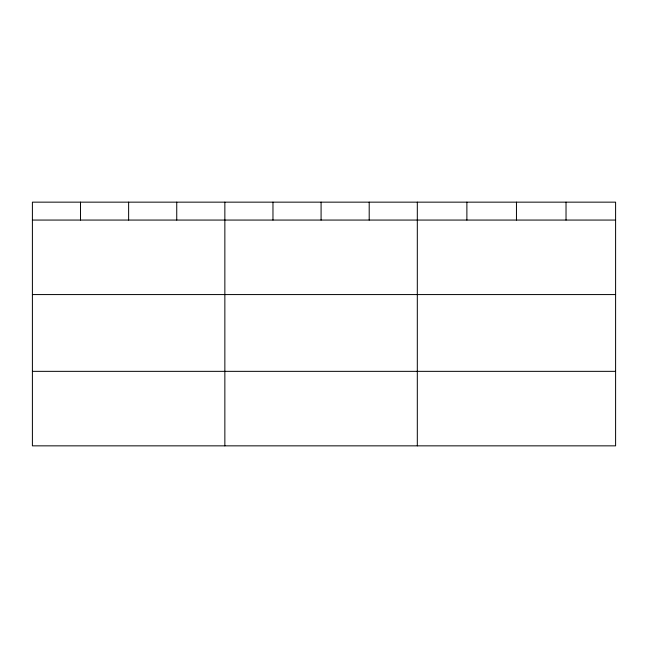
<?xml version="1.0" encoding="UTF-8"?>
<svg xmlns="http://www.w3.org/2000/svg" width="648" height="648" viewBox="0 0 648 648"><rect width="100%" height="100%" fill="white"/><g stroke="black" fill="none" stroke-linecap="round" stroke-linejoin="round"><path stroke-width="0.97" d="M615.6 294.573L615.6 202.152L32.4 202.152L32.4 445.848L615.6 445.848L615.6 294.573L32.4 294.573M32.4 220.061L615.6 220.061M32.4 371.345L615.6 371.345M566.028 202.152L566.028 220.061M516.456 202.152L516.456 220.061M466.884 202.152L466.884 220.061M417.312 202.152L417.312 445.848M369.198 202.152L369.198 220.061M321.084 202.152L321.084 220.061M272.97 202.152L272.97 220.061M224.856 202.152L224.856 445.848M176.742 202.152L176.742 220.061M128.628 202.152L128.628 220.061M80.514 202.152L80.514 220.061"/></g></svg>
